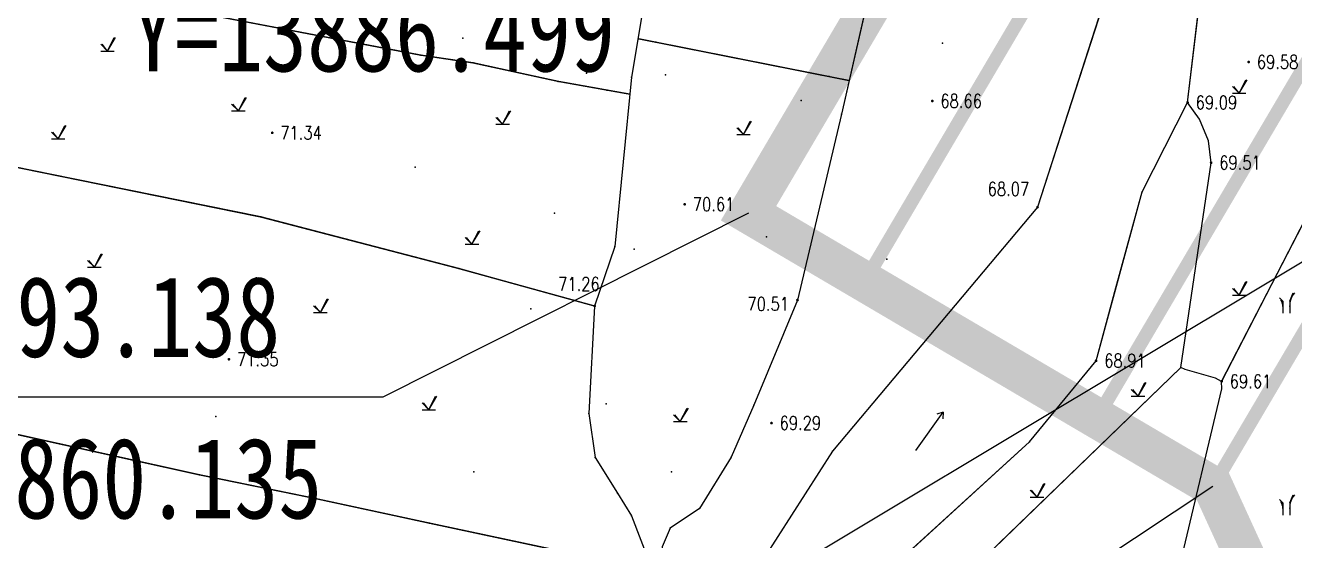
# Model space of a CAD drawing. Extents: x 10519 to 17598, y -625 to 2857.
# Drawn here: x 13806.5 to 13900.7, y 568.8 to 607.1 of the extents above; entities that cross this region are included whole.
import ezdxf
from ezdxf.enums import TextEntityAlignment as Align

# ---------------------------------------------------------------- set-up
doc = ezdxf.new("R2010")
doc.units = 0
doc.header["$MEASUREMENT"] = 0
doc.linetypes.add('L94', pattern=[8, 5, -1.5, 0, -1.5])
doc.layers.get('0').update_dxf_attribs({"linetype": 'CONTINUOUS'})
for name, color, linetype in [('0000原地形', 252, 'CONTINUOUS'), ('0000白沙溪改线', 1, 'CONTINUOUS'), ('ASSIST', 252, 'CONTINUOUS'), ('DM-坐标', 7, 'CONTINUOUS'), ('GCD', 224, 'CONTINUOUS'), ('JZD', 1, 'CONTINUOUS')]:
    doc.layers.add(name, color=color, linetype=linetype)
doc.styles.add('DIMST', font='SimSun.ttf', dxfattribs={"width": 0.8})
doc.styles.add('HZ', font='txt8.shx', dxfattribs={"width": 0.8, "bigfont": 'hz.shx'})
doc.styles.add('正等线体', font='txt8.shx', dxfattribs={"width": 0.8, "bigfont": 'hz.shx'})
doc.linetypes.add('10421', pattern='A,2,[150,AAA.SHX,S=1,R=0,X=0,Y=1],1e-11', length=2)

# ---------------------------------------------------------------- blocks, each defined once
blk = doc.blocks.new('GC200')
at = {"linetype": 'Continuous', "const_width": 0.2, "flags": 128}
blk.add_lwpolyline([(-0.1, 0, 1), (0.1, 0, 1)], format="xyb", close=True, dxfattribs=at)
blk = doc.blocks.new('gc123')
for p, q in [((0, 0), (1.2, 2)), ((-1, 0), (1, 0)), ((0, 0), (-0.8, 1))]:
    blk.add_line(p, q)
blk = doc.blocks.new('gc246')
for p, q in [((-0.5, 1.8), (-1, 2.3)), ((0.5, 1.8), (1, 3)), ((-0.5, 1.8), (-0.5, 0)), ((0.5, 1.8), (0.5, 0))]:
    blk.add_line(p, q)
blk = doc.blocks.new('gc086')
for p, q in [((0, 0), (7, 0)), ((7, 0), (6.18, 0.57)), ((7, 0), (6.18, -0.57))]:
    blk.add_line(p, q)

msp = doc.modelspace()

# ---------------------------------------------------------------- linework, layer by layer
at = {"layer": '0000原地形', "linetype": '10421'}
for p, q in [((13869.908, 613.16, 70.804), (13867.044, 600.499, 70.804)), ((13852.972, 612.259, 71.317), (13851.44, 603.237, 71.317)), ((13851.44, 603.237, 71.317), (13850.221, 590.667, 71.317)), ((13893.618, 600.129, 69.509), (13892.724, 601.371, 69.509)), ((13867.044, 600.499, 70.804), (13863.769, 586.691, 70.804)), ((13894.268, 598.515, 69.509), (13893.618, 600.129, 69.509)), ((13894.473, 596.894, 69.509), (13894.268, 598.515, 69.509)), ((13892.217, 581.689, 69.509), (13894.473, 596.894, 69.509)), ((13850.221, 590.667, 71.317), (13848.71, 586.247, 71.317)), ((13848.71, 586.247, 71.317), (13848.282, 578.261, 71.317)), ((13863.769, 586.691, 70.804), (13860.523, 578.884, 70.804)), ((13871.195, 561.317, 69.509), (13892.217, 581.689, 69.509)), ((13892.549, 581.528, 69.588), (13892.217, 581.689, 69.588)), ((13894.786, 580.878, 69.588), (13892.549, 581.528, 69.588)), ((13895.252, 580.647, 69.588), (13894.786, 580.878, 69.588)), ((13895.255, 580.094, 69.588), (13895.252, 580.647, 69.588)), ((13892.22, 567.262, 69.588), (13895.255, 580.094, 69.588)), ((13860.523, 578.884, 70.804), (13858.856, 575.013, 70.804)), ((13848.282, 578.261, 71.317), (13848.763, 575.004, 71.317)), ((13848.763, 575.004, 71.317), (13850.406, 572.342, 71.317)), ((13858.856, 575.013, 70.804), (13856.501, 571.209, 70.804)), ((13850.406, 572.342, 71.317), (13851.446, 570.669, 71.317)), ((13856.501, 571.209, 70.804), (13854.323, 569.742, 70.804)), ((13851.446, 570.669, 71.317), (13853.871, 564.354, 71.317)), ((13854.323, 569.742, 70.804), (13853.725, 568.37, 70.804))]:
    msp.add_line(p, q, dxfattribs=at)
at = {"layer": '0000原地形', "linetype": 'Continuous'}
for p, q in [((13892.724, 601.371, 67.991), (13893.787, 610.343, 67.991)), ((13886.648, 609.29, 68.145), (13881.585, 593.591, 68.145)), ((13817.384, 608.394, 71.271), (13835.801, 604.887, 71.271)), ((13851.928, 606.108, 70.782), (13867.608, 602.994, 70.782)), ((13839.688, 604.309, 71.316), (13835.801, 604.887, 71.316)), ((13845.996, 602.938, 71.316), (13839.688, 604.309, 71.316)), ((13851.319, 601.986, 71.316), (13845.996, 602.938, 71.316)), ((13889.35, 594.735, 67.991), (13892.724, 601.371, 67.991)), ((13895.252, 580.647, 69.588), (13906.123, 601.76, 69.588)), ((13823.923, 592.863, 71.264), (13795.41, 598.667, 71.264)), ((13887.408, 587.596, 67.991), (13889.35, 594.735, 67.991)), ((13881.585, 593.591, 68.145), (13866.379, 575.475, 68.145)), ((13838.62, 589.034, 71.264), (13823.923, 592.863, 71.264)), ((13848.71, 586.247, 71.264), (13838.62, 589.034, 71.264)), ((13885.936, 582.185, 67.991), (13887.408, 587.596, 67.991)), ((13880.993, 576.164, 67.991), (13885.936, 582.185, 67.991)), ((13800.47, 577.902, 71.271), (13819.376, 573.712, 71.271)), ((13861.646, 558.509, 67.991), (13880.993, 576.164, 67.991)), ((13866.379, 575.475, 68.145), (13861.293, 567.529, 68.145)), ((13819.376, 573.712, 71.345), (13827.896, 571.965, 71.345)), ((13827.896, 571.965, 71.345), (13836.456, 570.118, 71.345)), ((13836.456, 570.118, 71.345), (13849.455, 567.349, 71.345))]:
    msp.add_line(p, q, dxfattribs=at)
at = {"layer": '0000原地形'}
for p, q in [((13812.558, 605.19), (13813.058, 606.19)), ((13812.058, 605.69), (13812.558, 605.19)), ((13812.058, 605.19), (13813.058, 605.19)), ((13896.548, 602.057), (13897.048, 603.057)), ((13896.048, 602.557), (13896.548, 602.057)), ((13896.048, 602.057), (13897.048, 602.057)), ((13821.767, 601.235), (13822.267, 600.735)), ((13822.267, 600.735), (13822.767, 601.735)), ((13821.767, 600.735), (13822.767, 600.735)), ((13841.382, 600.245), (13841.882, 599.745)), ((13841.882, 599.745), (13842.382, 600.745)), ((13808.892, 598.657), (13809.392, 599.657)), ((13841.382, 599.745), (13842.382, 599.745)), ((13859.265, 599.48), (13859.765, 598.98)), ((13859.765, 598.98), (13860.265, 599.98)), ((13808.392, 599.157), (13808.892, 598.657)), ((13808.392, 598.657), (13809.392, 598.657)), ((13859.265, 598.98), (13860.265, 598.98)), ((13839.604, 590.836), (13840.104, 591.836)), ((13839.104, 591.336), (13839.604, 590.836)), ((13839.104, 590.836), (13840.104, 590.836)), ((13811.577, 589.123), (13812.077, 590.123)), ((13811.077, 589.623), (13811.577, 589.123)), ((13811.077, 589.123), (13812.077, 589.123)), ((13896.548, 587.057), (13897.048, 588.057)), ((13896.048, 587.557), (13896.548, 587.057)), ((13896.048, 587.057), (13897.048, 587.057)), ((13827.854, 586.27), (13828.354, 585.77)), ((13828.354, 585.77), (13828.854, 586.77)), ((13899.802, 586.216), (13899.802, 585.716)), ((13900.302, 586.216), (13900.302, 585.716)), ((13827.854, 585.77), (13828.854, 585.77)), ((13889.048, 579.557), (13889.548, 580.557)), ((13836.403, 578.546), (13836.903, 579.546)), ((13888.548, 580.057), (13889.048, 579.557)), ((13888.548, 579.557), (13889.548, 579.557)), ((13835.903, 579.046), (13836.403, 578.546)), ((13835.903, 578.546), (13836.903, 578.546)), ((13855.07, 577.664), (13855.57, 578.664)), ((13854.57, 578.164), (13855.07, 577.664)), ((13854.57, 577.664), (13855.57, 577.664)), ((13872.544, 575.52), (13874.572, 578.372)), ((13874.572, 578.372), (13874.101, 578.205)), ((13874.572, 578.372), (13874.569, 577.872)), ((13881.548, 572.057), (13882.048, 573.057)), ((13881.048, 572.557), (13881.548, 572.057)), ((13881.048, 572.057), (13882.048, 572.057)), ((13899.802, 571.216), (13899.802, 570.716)), ((13900.302, 571.216), (13900.302, 570.716))]:
    msp.add_line(p, q, dxfattribs=at)
for centre, major_axis, start_param, end_param in [((13901.754, 586.269), (1.028, 1.028), 1.646391, 2.392649), ((13898.583, 586.123), (0.865, 0.865), 5.574133, 6.004355), ((13901.754, 571.269), (1.028, 1.028), 1.646391, 2.392649), ((13898.583, 571.123), (0.865, 0.865), 5.574133, 6.004355)]:
    msp.add_ellipse(centre, major_axis=major_axis, ratio=1, start_param=start_param, end_param=end_param, dxfattribs=at)
at = {"layer": '0000原地形', "linetype": 'Continuous'}
for p in [(13838.92, 606.146, 71.318), (13853.262, 605.843, 70.782), (13874.53, 605.779, 68.974), (13835.801, 604.887, 71.283), (13839.688, 604.309, 71.319), (13897.263, 604.375, 69.582), (13848.113, 603.553, 71.282), (13851.44, 603.237, 71.217), (13853.963, 603.427, 70.708), (13866.123, 603.289, 70.662), (13845.996, 602.938, 71.261), (13849.607, 602.292, 71.316), (13864.034, 601.504, 70.687), (13873.774, 601.479, 68.655), (13892.724, 601.371, 69.093), (13867.044, 600.499, 70.56), (13835.395, 596.57, 71.336), (13894.473, 596.894, 69.509), (13889.35, 594.735, 68.304), (13881.585, 593.591, 68.071), (13823.923, 592.863, 71.331), (13845.724, 593.137, 71.314), (13861.479, 591.386, 70.609), (13850.221, 590.667, 71.332), (13851.657, 590.463, 70.699), (13838.62, 589.034, 71.269), (13870.402, 589.739, 68.56), (13823.609, 588.35, 71.393), (13843.975, 586.032, 71.352), (13848.71, 586.247, 71.264), (13863.769, 586.691, 70.513), (13885.936, 582.185, 68.905), (13892.217, 581.689, 69.687), (13849.572, 578.97, 70.792), (13860.523, 578.884, 70.453), (13820.591, 578.03, 71.372), (13848.282, 578.261, 71.258), (13861.84, 577.554, 69.288), (13880.993, 576.164, 68.768), (13848.763, 575.004, 71.309), (13858.856, 575.013, 70.649), (13866.379, 575.475, 68.282), (13839.74, 573.935, 71.351), (13854.419, 573.94, 70.711), (13819.376, 573.712, 71.345), (13827.896, 571.965, 71.357), (13850.406, 572.342, 71.294), (13856.501, 571.209, 70.647), (13836.456, 570.118, 71.351), (13851.446, 570.669, 71.285), (13854.323, 569.742, 70.775)]:
    msp.add_point(p, dxfattribs=at)
at = {"layer": '0000白沙溪改线', "color": 3, "const_width": 1}
for points in [[(14004.069, 883.393, 0.086966), (13992.29, 858.411), (13985.932, 826.372, -0.057042), (13981.078, 811.21), (13969.241, 784.97, -0.044906), (13963.076, 774.041), (13921.897, 714.274, 0.053083), (13908.768, 690.081), (13890.893, 646.74, -0.035272), (13886.499, 637.909), (13860.135, 593.138)], [(14036.828, 860.441, 0.080272), (14031.2, 848.988), (14025.168, 818.587, -0.057042), (14017.54, 794.761), (14005.702, 768.521, -0.044906), (13996.015, 751.346), (13954.836, 691.579, 0.053083), (13945.746, 674.831), (13927.872, 631.49, -0.035272), (13920.967, 617.612), (13894.603, 572.841)]]:
    msp.add_lwpolyline(points, format="xyb", dxfattribs=at)
at = {"layer": '0000白沙溪改线', "const_width": 1}
for points in [[(14011.628, 876.747, 0.081855), (14002.027, 856.104), (13995.741, 824.426, -0.057042), (13990.194, 807.098), (13978.356, 780.858, -0.044906), (13971.311, 768.367), (13930.132, 708.6, 0.053083), (13918.012, 686.269), (13900.138, 642.928, -0.035272), (13895.116, 632.835), (13868.752, 588.064)], [(14027.616, 864.678, 0.073518), (14021.484, 851.401), (14015.359, 820.533, -0.057042), (14008.424, 798.873), (13996.587, 772.634, -0.044906), (13987.78, 757.02), (13946.602, 697.253, 0.053083), (13936.502, 678.643), (13918.627, 635.302, -0.035272), (13912.35, 622.686), (13885.986, 577.915)]]:
    msp.add_lwpolyline(points, format="xyb", dxfattribs=at)
at = {"layer": 'ASSIST', "color": 252, "flags": 128}
msp.add_lwpolyline([(13247.56, 861.47), (13247.56, 861.47), (13394, 957), (13947, 617), (13562, 386)], close=True, dxfattribs=at)
for points in [[(13874.225, 641.997), (13874.216, 638.444), (13871.657, 623.459), (13869.908, 613.16), (13867.044, 600.499), (13863.769, 586.691), (13860.523, 578.884), (13858.856, 575.013), (13856.501, 571.209), (13854.323, 569.742), (13853.725, 568.37), (13853.871, 564.354)], [(13861.263, 495.6), (13860.781, 505.848), (13860.439, 508.693), (13859.281, 509.95), (13859.482, 515.743), (13860.639, 523.526), (13862.675, 529.234), (13868.158, 542.076), (13870.377, 547.759), (13871.618, 553.581), (13871.195, 561.317), (13892.217, 581.689), (13894.473, 596.894), (13894.268, 598.515), (13893.618, 600.129), (13892.724, 601.371)], [(13889.699, 561.983), (13892.22, 567.262), (13895.255, 580.094), (13895.252, 580.647), (13894.786, 580.878), (13892.549, 581.528), (13892.217, 581.689)]]:
    msp.add_lwpolyline(points, dxfattribs=at)
for points, elevation in [([(13891.421, 639.19), (13886.648, 609.29), (13881.585, 593.591), (13866.379, 575.475), (13861.293, 567.529), (13853.305, 556.519), (13841.078, 532.319), (13840.64, 528.373), (13840.132, 526.457), (13835.904, 502.378), (13835.939, 491.856), (13836.682, 477.602), (13839.907, 472.343), (13841.236, 468.278), (13839.876, 464.626), (13840.171, 461.524), (13841.009, 460.152), (13842.881, 454.663), (13844.288, 449.619), (13845.485, 444.47), (13845.65, 437.637), (13844.993, 429.869), (13843.326, 422.989), (13838.813, 416.132)], 68.145), ([(13846.633, 415.299), (13849.208, 421.281), (13852.805, 435.643), (13852.415, 440.559), (13848.225, 466.525), (13843.249, 495.558), (13844.77, 517.732), (13845.728, 526.361), (13848.809, 534.87), (13861.646, 558.509), (13880.993, 576.164), (13885.936, 582.185), (13889.35, 594.735), (13892.724, 601.371), (13893.787, 610.343), (13897.384, 636.541), (13897.503, 638.149)], 67.991)]:
    msp.add_lwpolyline(points, dxfattribs=dict(at, elevation=elevation))
at = {"layer": 'ASSIST', "color": 252, "elevation": 71.317, "flags": 128}
msp.add_lwpolyline([(13854.057, 623.569, 0.00000207, 0.00000207, 0), (13852.972, 612.259, 0.00000207, 0.00000207, 0), (13851.44, 603.237, 0.00000207, 0.00000207, 0), (13850.221, 590.667, 0.00000207, 0.00000207, 0), (13848.71, 586.247, 0.00000207, 0.00000207, 0), (13848.282, 578.261, 0.00000207, 0.00000207, 0), (13848.763, 575.004, 0.00000207, 0.00000207, 0), (13850.406, 572.342, 0.00000207, 0.00000207, 0), (13851.446, 570.669, 0.00000207, 0.00000207, 0), (13853.871, 564.354, 0.00000207, 0.00000207, 0)], format="xyseb", dxfattribs=at)
at = {"layer": 'ASSIST', "color": 252, "const_width": 0.1, "flags": 128}
for points, elevation in [([(13797.011, 579.002), (13798.529, 582.418), (13795.887, 583.848), (13791.897, 585.137), (13795.41, 598.667), (13796.395, 606.943), (13800.447, 615.265), (13808.955, 612.612), (13808.444, 610.105), (13817.384, 608.394), (13835.801, 604.887)], 71.271), ([(13895.252, 580.647), (13906.123, 601.76), (13909.577, 609.984), (13909.699, 610.349), (13910.037, 610.72), (13910.799, 610.606), (13916.613, 609.061), (13917.086, 608.824), (13917.212, 608.233), (13917.54, 598.607), (13916.195, 589.055), (13913.791, 577.985), (13913.74, 577.278), (13914.193, 574.881), (13914.179, 574.36), (13919.117, 572.307), (13927.365, 568.802), (13929.908, 568.021), (13934.953, 566.812)], 69.588), ([(13851.928, 606.108), (13867.608, 602.994)], 70.782), ([(13851.319, 601.986), (13845.996, 602.938), (13839.688, 604.309), (13835.801, 604.887)], 71.316), ([(13848.71, 586.247), (13838.62, 589.034), (13823.923, 592.863), (13795.41, 598.667)], 71.264), ([(13820.952, 593.468), (13795.41, 598.667)], 71.264), ([(13794.306, 566.467), (13795.226, 571.586), (13797.011, 579.002), (13800.47, 577.902), (13819.376, 573.712)], 71.271), ([(13819.376, 573.712), (13827.896, 571.965), (13836.456, 570.118), (13849.455, 567.349)], 71.345), ([(13819.376, 573.712), (13820.952, 573.389)], 71.345)]:
    msp.add_lwpolyline(points, dxfattribs=dict(at, elevation=elevation))
at = {"layer": 'DM-坐标', "linetype": 'ByBlock'}
msp.add_line((13832.99, 579.466), (13789.123, 579.466), dxfattribs=at)
for points in [[(13860.135, 593.138), (13832.99, 579.466)], [(13894.603, 572.841), (13871.406, 557.449)]]:
    msp.add_lwpolyline(points, dxfattribs=at)
at = {"layer": 'JZD', "linetype": 'L94', "ltscale": 2, "flags": 128}
msp.add_lwpolyline([(13268.341, 851.356, 3, 3, 0), (13248.536, 838.266, 3, 3, 0), (13558.915, 369.28, 3, 3, 0), (13611.241, 387.46, 3, 3, 0.033868), (13652.957, 405.2, 3, 3, 0), (13913.061, 532.44, 3, 3, 0), (13894.603, 572.841, 3, 3, 0), (13860.135, 593.138, 3, 3, 0), (13886.499, 637.909, 3, 3, 0.035272), (13890.893, 646.74, 3, 3, 0), (13896.13, 659.439, 3, 3, 0), (13836.595, 844.116, 3, 3, 0), (13693.229, 768.684, 3, 3, 0), (13683.084, 774.501, 3, 3, 0), (13430.036, 607.032, 3, 3, 0), (13268.341, 851.356, 0, 0, 0)], format="xyseb", dxfattribs=at)

# ---------------------------------------------------------------- block references
at = {"layer": 'ASSIST', "color": 252, "xscale": 0.5, "yscale": 0.5}
for name, p in [('gc123', (13812.558, 605.19)), ('gc123', (13896.548, 602.057)), ('gc123', (13822.267, 600.735)), ('gc123', (13841.882, 599.745)), ('gc123', (13808.892, 598.657)), ('gc123', (13859.765, 598.98)), ('gc123', (13839.604, 590.836)), ('gc123', (13811.577, 589.123)), ('gc123', (13896.548, 587.057)), ('gc246', (13900.052, 585.716)), ('gc123', (13828.354, 585.77)), ('gc123', (13889.048, 579.557)), ('gc123', (13836.403, 578.546)), ('gc123', (13855.07, 577.664)), ('gc123', (13881.548, 572.057)), ('gc246', (13900.052, 570.716))]:
    msp.add_blockref(name, p, dxfattribs=at)
at = {"layer": 'ASSIST', "color": 252}
ref = msp.add_blockref('GC200', (13897.263, 604.375, 69.582), dxfattribs=dict(at, xscale=0.5, yscale=0.5, zscale=0.5))
ref.add_attrib('height', '69.58', dxfattribs={"layer": 'GCD', "linetype": 'Continuous', "height": 1, "style": 'HZ', "width": 0.8}).set_placement((13897.863, 604.375, 69.582), align=Align.MIDDLE_LEFT)
ref = msp.add_blockref('GC200', (13873.774, 601.479, 68.655), dxfattribs=dict(at, xscale=0.5, yscale=0.5, zscale=0.5))
ref.add_attrib('height', '68.66', dxfattribs={"layer": 'GCD', "linetype": 'Continuous', "height": 1, "style": '正等线体', "width": 0.8}).set_placement((13874.374, 601.479, 68.655), align=Align.MIDDLE_LEFT)
ref = msp.add_blockref('GC200', (13892.724, 601.371, 69.093), dxfattribs=dict(at, xscale=0.5, yscale=0.5, zscale=0.5))
ref.add_attrib('height', '69.09', dxfattribs={"layer": 'GCD', "linetype": 'Continuous', "height": 1, "style": '正等线体', "width": 0.8}).set_placement((13893.324, 601.371, 69.093), align=Align.MIDDLE_LEFT)
ref = msp.add_blockref('GC200', (13824.78, 599.114, 71.336), dxfattribs=dict(at, xscale=0.5, yscale=0.5, zscale=0.5))
ref.add_attrib('height', '71.34', dxfattribs={"layer": 'GCD', "linetype": 'Continuous', "height": 1, "style": '正等线体', "width": 0.8}).set_placement((13825.38, 599.114, 71.336), align=Align.MIDDLE_LEFT)
ref = msp.add_blockref('GC200', (13894.473, 596.894, 69.509), dxfattribs=dict(at, xscale=0.5, yscale=0.5, zscale=0.5))
ref.add_attrib('height', '69.51', dxfattribs={"layer": 'GCD', "linetype": 'Continuous', "height": 1, "style": '正等线体', "width": 0.8}).set_placement((13895.073, 596.894, 69.509), align=Align.MIDDLE_LEFT)
ref = msp.add_blockref('GC200', (13881.585, 593.591, 68.071), dxfattribs=dict(at, xscale=0.5, yscale=0.5, zscale=0.5))
ref.add_attrib('height', '68.07', dxfattribs={"layer": 'GCD', "linetype": 'Continuous', "height": 1, "style": '正等线体', "width": 0.8}).set_placement((13877.886, 594.944, 68.071), align=Align.MIDDLE_LEFT)
ref = msp.add_blockref('GC200', (13855.396, 593.807, 70.609), dxfattribs=dict(at, xscale=0.5, yscale=0.5, zscale=0.5))
ref.add_attrib('height', '70.61', dxfattribs={"layer": 'GCD', "linetype": 'Continuous', "height": 1, "style": '正等线体', "width": 0.8}).set_placement((13855.996, 593.807, 70.609), align=Align.MIDDLE_LEFT)
ref = msp.add_blockref('GC200', (13848.71, 586.247, 71.264), dxfattribs=dict(at, xscale=0.5, yscale=0.5, zscale=0.5))
ref.add_attrib('height', '71.26', dxfattribs={"layer": 'GCD', "linetype": 'Continuous', "height": 1, "style": '正等线体', "width": 0.8}).set_placement((13846.001, 587.886, 71.264), align=Align.MIDDLE_LEFT)
ref = msp.add_blockref('GC200', (13863.769, 586.691, 70.513), dxfattribs=dict(at, xscale=0.5, yscale=0.5, zscale=0.5))
ref.add_attrib('height', '70.51', dxfattribs={"layer": 'GCD', "linetype": 'Continuous', "height": 1, "style": '正等线体', "width": 0.8}).set_placement((13860.051, 586.403, 70.513), align=Align.MIDDLE_LEFT)
ref = msp.add_blockref('GC200', (13821.565, 582.29, 71.351), dxfattribs=dict(at, xscale=0.5, yscale=0.5, zscale=0.5))
ref.add_attrib('height', '71.35', dxfattribs={"layer": 'GCD', "linetype": 'Continuous', "height": 1, "style": '正等线体', "width": 0.8}).set_placement((13822.165, 582.29, 71.351), align=Align.MIDDLE_LEFT)
ref = msp.add_blockref('GC200', (13885.936, 582.185, 68.905), dxfattribs=dict(at, xscale=0.5, yscale=0.5, zscale=0.5))
ref.add_attrib('height', '68.91', dxfattribs={"layer": 'GCD', "linetype": 'Continuous', "height": 1, "style": '正等线体', "width": 0.8}).set_placement((13886.536, 582.185, 68.905), align=Align.MIDDLE_LEFT)
ref = msp.add_blockref('GC200', (13885.936, 582.185, 68.905), dxfattribs=dict(at, xscale=0.5, yscale=0.5, zscale=0.5))
ref.add_attrib('height', '68.91', dxfattribs={"layer": 'GCD', "linetype": 'Continuous', "height": 1, "style": '正等线体', "width": 0.8}).set_placement((13886.536, 582.185, 68.905), align=Align.MIDDLE_LEFT)
ref = msp.add_blockref('GC200', (13895.252, 580.647, 69.607), dxfattribs=dict(at, xscale=0.5, yscale=0.5, zscale=0.5))
ref.add_attrib('height', '69.61', dxfattribs={"layer": 'GCD', "linetype": 'Continuous', "height": 1, "style": 'HZ', "width": 0.8}).set_placement((13895.852, 580.647, 69.607), align=Align.MIDDLE_LEFT)
at = {"layer": 'ASSIST', "color": 252, "xscale": 0.5000000000829089, "yscale": 0.5, "zscale": 0.5, "rotation": 54.57567047157922}
msp.add_blockref('gc086', (13872.544, 575.52), dxfattribs=at)
at = {"layer": 'ASSIST', "color": 252}
ref = msp.add_blockref('GC200', (13861.84, 577.554, 69.288), dxfattribs=dict(at, xscale=0.5, yscale=0.5, zscale=0.5))
ref.add_attrib('height', '69.29', dxfattribs={"layer": 'GCD', "linetype": 'Continuous', "height": 1, "style": '正等线体', "width": 0.8}).set_placement((13862.44, 577.554, 69.288), align=Align.MIDDLE_LEFT)
at = {"layer": 'GCD', "linetype": 'Continuous'}
ref = msp.add_blockref('GC200', (13897.263, 604.375, 69.582), dxfattribs=dict(at, xscale=0.5, yscale=0.5, zscale=0.5))
ref.add_attrib('height', '69.58', dxfattribs={"linetype": 'Continuous', "height": 1, "style": 'HZ', "width": 0.8}).set_placement((13897.863, 604.375, 69.582), align=Align.MIDDLE_LEFT)
ref = msp.add_blockref('GC200', (13873.774, 601.479, 68.655), dxfattribs=dict(at, xscale=0.5, yscale=0.5, zscale=0.5))
ref.add_attrib('height', '68.66', dxfattribs={"linetype": 'Continuous', "height": 1, "style": '正等线体', "width": 0.8}).set_placement((13874.374, 601.479, 68.655), align=Align.MIDDLE_LEFT)
ref = msp.add_blockref('GC200', (13892.724, 601.371, 69.093), dxfattribs=dict(at, xscale=0.5, yscale=0.5, zscale=0.5))
ref.add_attrib('height', '69.09', dxfattribs={"linetype": 'Continuous', "height": 1, "style": '正等线体', "width": 0.8}).set_placement((13893.324, 601.371, 69.093), align=Align.MIDDLE_LEFT)
ref = msp.add_blockref('GC200', (13824.78, 599.114, 71.336), dxfattribs=dict(at, xscale=0.5, yscale=0.5, zscale=0.5))
ref.add_attrib('height', '71.34', dxfattribs={"linetype": 'Continuous', "height": 1, "style": '正等线体', "width": 0.8}).set_placement((13825.38, 599.114, 71.336), align=Align.MIDDLE_LEFT)
ref = msp.add_blockref('GC200', (13894.473, 596.894, 69.509), dxfattribs=dict(at, xscale=0.5, yscale=0.5, zscale=0.5))
ref.add_attrib('height', '69.51', dxfattribs={"linetype": 'Continuous', "height": 1, "style": '正等线体', "width": 0.8}).set_placement((13895.073, 596.894, 69.509), align=Align.MIDDLE_LEFT)
ref = msp.add_blockref('GC200', (13881.585, 593.591, 68.071), dxfattribs=dict(at, xscale=0.5, yscale=0.5, zscale=0.5))
ref.add_attrib('height', '68.07', dxfattribs={"linetype": 'Continuous', "height": 1, "style": '正等线体', "width": 0.8}).set_placement((13877.886, 594.944, 68.071), align=Align.MIDDLE_LEFT)
ref = msp.add_blockref('GC200', (13855.396, 593.807, 70.609), dxfattribs=dict(at, xscale=0.5, yscale=0.5, zscale=0.5))
ref.add_attrib('height', '70.61', dxfattribs={"linetype": 'Continuous', "height": 1, "style": '正等线体', "width": 0.8}).set_placement((13855.996, 593.807, 70.609), align=Align.MIDDLE_LEFT)
ref = msp.add_blockref('GC200', (13848.71, 586.247, 71.264), dxfattribs=dict(at, xscale=0.5, yscale=0.5, zscale=0.5))
ref.add_attrib('height', '71.26', dxfattribs={"linetype": 'Continuous', "height": 1, "style": '正等线体', "width": 0.8}).set_placement((13846.001, 587.886, 71.264), align=Align.MIDDLE_LEFT)
ref = msp.add_blockref('GC200', (13863.769, 586.691, 70.513), dxfattribs=dict(at, xscale=0.5, yscale=0.5, zscale=0.5))
ref.add_attrib('height', '70.51', dxfattribs={"linetype": 'Continuous', "height": 1, "style": '正等线体', "width": 0.8}).set_placement((13860.051, 586.403, 70.513), align=Align.MIDDLE_LEFT)
ref = msp.add_blockref('GC200', (13821.565, 582.29, 71.351), dxfattribs=dict(at, xscale=0.5, yscale=0.5, zscale=0.5))
ref.add_attrib('height', '71.35', dxfattribs={"linetype": 'Continuous', "height": 1, "style": '正等线体', "width": 0.8}).set_placement((13822.165, 582.29, 71.351), align=Align.MIDDLE_LEFT)
ref = msp.add_blockref('GC200', (13885.936, 582.185, 68.905), dxfattribs=dict(at, xscale=0.5, yscale=0.5, zscale=0.5))
ref.add_attrib('height', '68.91', dxfattribs={"linetype": 'Continuous', "height": 1, "style": '正等线体', "width": 0.8}).set_placement((13886.536, 582.185, 68.905), align=Align.MIDDLE_LEFT)
ref = msp.add_blockref('GC200', (13885.936, 582.185, 68.905), dxfattribs=dict(at, xscale=0.5, yscale=0.5, zscale=0.5))
ref.add_attrib('height', '68.91', dxfattribs={"linetype": 'Continuous', "height": 1, "style": '正等线体', "width": 0.8}).set_placement((13886.536, 582.185, 68.905), align=Align.MIDDLE_LEFT)
ref = msp.add_blockref('GC200', (13895.252, 580.647, 69.607), dxfattribs=dict(at, xscale=0.5, yscale=0.5, zscale=0.5))
ref.add_attrib('height', '69.61', dxfattribs={"linetype": 'Continuous', "height": 1, "style": 'HZ', "width": 0.8}).set_placement((13895.852, 580.647, 69.607), align=Align.MIDDLE_LEFT)
ref = msp.add_blockref('GC200', (13861.84, 577.554, 69.288), dxfattribs=dict(at, xscale=0.5, yscale=0.5, zscale=0.5))
ref.add_attrib('height', '69.29', dxfattribs={"linetype": 'Continuous', "height": 1, "style": '正等线体', "width": 0.8}).set_placement((13862.44, 577.554, 69.288), align=Align.MIDDLE_LEFT)

# ---------------------------------------------------------------- texts
at = {"layer": 'DM-坐标', "linetype": 'ByBlock', "style": 'DIMST', "width": 0.8}
for s, p in [('Y=13886.499', (13814.305, 603.675)), ('X=593.138', (13795.99, 582.466)), ('Y=13860.135', (13792.577, 570.466))]:
    msp.add_text(s, height=6, dxfattribs=at).set_placement(p)

doc.saveas('drawing.dxf')
